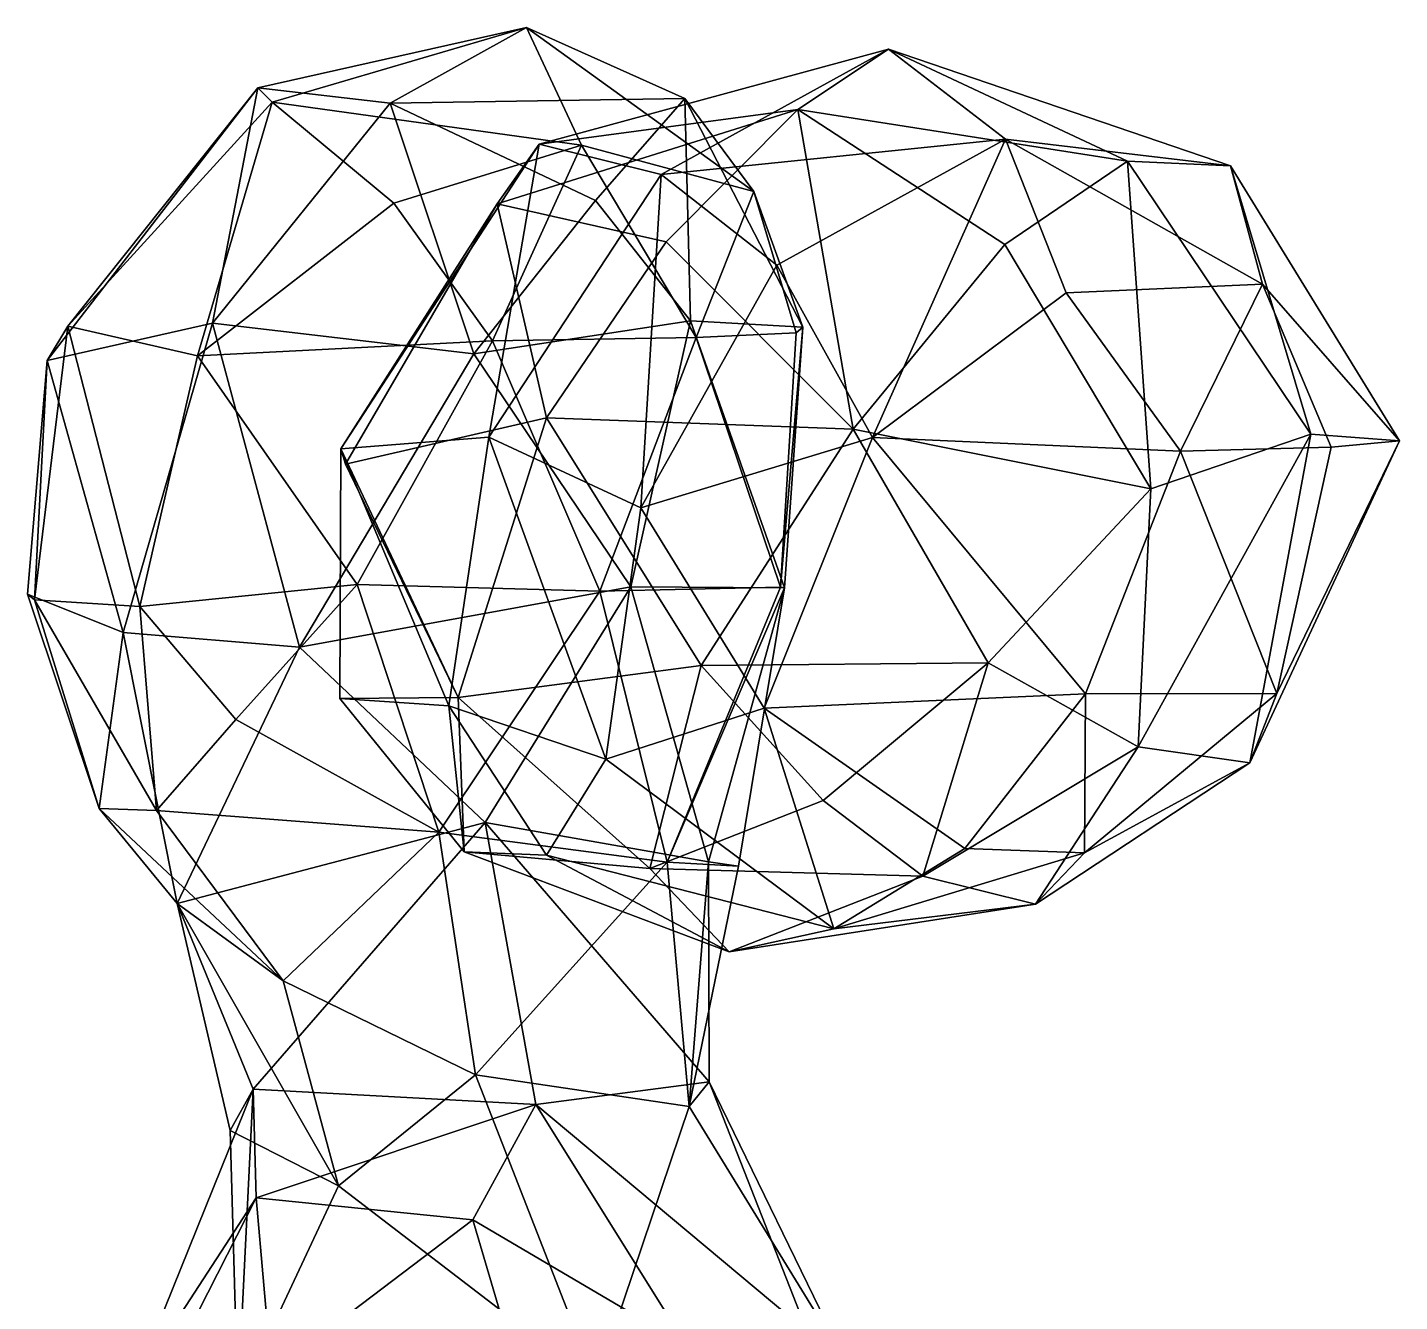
# Model space of a CAD drawing. Extents: x 373697 to 374058, y 6959904 to 6960301.
# Drawn here: x 373941.04 to 373963.75, y 6959985.61 to 6960006.69 of the extents above; entities that cross this region are included whole.
import ezdxf

# ---------------------------------------------------------------- set-up
doc = ezdxf.new("R2010")
doc.units = 0
doc.layers.add('Bht_Fk', color=7, linetype='CONTINUOUS')

msp = doc.modelspace()

# ---------------------------------------------------------------- linework, layer by layer
at = {"layer": 'Bht_Fk'}
for points in [[(373949.302, 6960006.686, 205.057), (373947.049, 6960005.432, 206), (373944.857, 6960005.688, 203.892)], [(373945.093, 6960005.449, 202.451), (373949.302, 6960006.686, 205.057), (373944.857, 6960005.688, 203.892)], [(373949.302, 6960006.686, 205.057), (373945.093, 6960005.449, 202.451), (373950.214, 6960004.738, 203.954)], [(373947.049, 6960005.432, 206), (373949.302, 6960006.686, 205.057), (373951.921, 6960005.508, 207.271)], [(373953.065, 6960003.973, 206.198), (373951.921, 6960005.508, 207.271), (373949.302, 6960006.686, 205.057)], [(373950.214, 6960004.738, 203.954), (373953.065, 6960003.973, 206.198), (373949.302, 6960006.686, 205.057)], [(373949.511, 6960004.754, 181.594), (373955.293, 6960006.328, 183.21), (373953.794, 6960005.331, 184.628)], [(373951.528, 6960004.254, 180.538), (373955.293, 6960006.328, 183.21), (373949.511, 6960004.754, 181.594)], [(373951.528, 6960004.254, 180.538), (373957.225, 6960004.835, 181.882), (373955.293, 6960006.328, 183.21)], [(373955.293, 6960006.328, 183.21), (373959.248, 6960004.472, 185.966), (373953.794, 6960005.331, 184.628)], [(373960.948, 6960004.398, 184.767), (373959.248, 6960004.472, 185.966), (373955.293, 6960006.328, 183.21)], [(373957.225, 6960004.835, 181.882), (373960.948, 6960004.398, 184.767), (373955.293, 6960006.328, 183.21)], [(373944.106, 6960001.796, 205.277), (373941.373, 6960001.174, 202.774), (373944.857, 6960005.688, 203.892)], [(373941.711, 6960001.743, 201.28), (373944.857, 6960005.688, 203.892), (373941.373, 6960001.174, 202.774)], [(373941.711, 6960001.743, 201.28), (373945.093, 6960005.449, 202.451), (373944.857, 6960005.688, 203.892)], [(373947.049, 6960005.432, 206), (373944.106, 6960001.796, 205.277), (373944.857, 6960005.688, 203.892)], [(373941.711, 6960001.743, 201.28), (373943.86, 6960001.254, 200.582), (373945.093, 6960005.449, 202.451)], [(373943.86, 6960001.254, 200.582), (373947.105, 6960003.779, 201.944), (373945.093, 6960005.449, 202.451)], [(373944.106, 6960001.796, 205.277), (373947.049, 6960005.432, 206), (373948.428, 6960001.286, 207.668)], [(373947.105, 6960003.779, 201.944), (373950.214, 6960004.738, 203.954), (373945.093, 6960005.449, 202.451)], [(373951.921, 6960005.508, 207.271), (373950.443, 6960003.822, 207.884), (373947.049, 6960005.432, 206)], [(373950.443, 6960003.822, 207.884), (373948.428, 6960001.286, 207.668), (373947.049, 6960005.432, 206)], [(373952.015, 6960001.833, 208.416), (373950.443, 6960003.822, 207.884), (373951.921, 6960005.508, 207.271)], [(373953.874, 6960001.725, 207.736), (373951.921, 6960005.508, 207.271), (373953.065, 6960003.973, 206.198)], [(373953.874, 6960001.725, 207.736), (373952.015, 6960001.833, 208.416), (373951.921, 6960005.508, 207.271)], [(373948.818, 6960003.769, 182.781), (373953.794, 6960005.331, 184.628), (373951.615, 6960003.141, 184.875)], [(373949.511, 6960004.754, 181.594), (373953.794, 6960005.331, 184.628), (373948.818, 6960003.769, 182.781)], [(373951.615, 6960003.141, 184.875), (373953.794, 6960005.331, 184.628), (373954.709, 6960000.042, 186.297)], [(373953.794, 6960005.331, 184.628), (373957.219, 6960003.093, 186.487), (373954.709, 6960000.042, 186.297)], [(373959.248, 6960004.472, 185.966), (373957.219, 6960003.093, 186.487), (373953.794, 6960005.331, 184.628)], [(373949.511, 6960004.754, 181.594), (373948.818, 6960003.769, 182.781), (373946.232, 6959999.716, 180.211)], [(373946.232, 6959999.716, 180.211), (373948.677, 6959999.909, 179.492), (373949.511, 6960004.754, 181.594)], [(373950.214, 6960004.738, 203.954), (373947.105, 6960003.779, 201.944), (373948.74, 6960001.499, 202.142)], [(373949.511, 6960004.754, 181.594), (373948.677, 6959999.909, 179.492), (373951.528, 6960004.254, 180.538)], [(373952.107, 6960001.555, 204.496), (373950.214, 6960004.738, 203.954), (373948.74, 6960001.499, 202.142)], [(373952.107, 6960001.555, 204.496), (373953.065, 6960003.973, 206.198), (373950.214, 6960004.738, 203.954)], [(373957.225, 6960004.835, 181.882), (373951.528, 6960004.254, 180.538), (373953.446, 6960002.752, 179.762)], [(373955.027, 6959999.902, 179.14), (373957.225, 6960004.835, 181.882), (373953.446, 6960002.752, 179.762)], [(373957.225, 6960004.835, 181.882), (373955.027, 6959999.902, 179.14), (373958.231, 6960002.295, 180.871)], [(373961.482, 6960002.436, 183.182), (373960.948, 6960004.398, 184.767), (373957.225, 6960004.835, 181.882)], [(373958.231, 6960002.295, 180.871), (373961.482, 6960002.436, 183.182), (373957.225, 6960004.835, 181.882)], [(373957.219, 6960003.093, 186.487), (373959.248, 6960004.472, 185.966), (373959.63, 6959999.05, 187.01)], [(373959.248, 6960004.472, 185.966), (373962.278, 6959999.955, 186.847), (373959.63, 6959999.05, 187.01)], [(373962.278, 6959999.955, 186.847), (373959.248, 6960004.472, 185.966), (373960.948, 6960004.398, 184.767)], [(373948.677, 6959999.909, 179.492), (373951.196, 6959998.736, 179.114), (373951.528, 6960004.254, 180.538)], [(373951.196, 6959998.736, 179.114), (373953.446, 6960002.752, 179.762), (373951.528, 6960004.254, 180.538)], [(373960.948, 6960004.398, 184.767), (373963.747, 6959999.848, 185.457), (373962.278, 6959999.955, 186.847)], [(373963.747, 6959999.848, 185.457), (373960.948, 6960004.398, 184.767), (373961.482, 6960002.436, 183.182)], [(373947.105, 6960003.779, 201.944), (373943.86, 6960001.254, 200.582), (373948.74, 6960001.499, 202.142)], [(373946.308, 6959999.458, 181.947), (373946.232, 6959999.716, 180.211), (373948.818, 6960003.769, 182.781)], [(373946.308, 6959999.458, 181.947), (373948.818, 6960003.769, 182.781), (373949.631, 6960000.226, 184.402)], [(373948.428, 6960001.286, 207.668), (373950.443, 6960003.822, 207.884), (373952.015, 6960001.833, 208.416)], [(373949.631, 6960000.226, 184.402), (373948.818, 6960003.769, 182.781), (373951.615, 6960003.141, 184.875)], [(373953.762, 6960001.631, 206.335), (373953.065, 6960003.973, 206.198), (373952.107, 6960001.555, 204.496)], [(373953.762, 6960001.631, 206.335), (373953.874, 6960001.725, 207.736), (373953.065, 6960003.973, 206.198)], [(373949.631, 6960000.226, 184.402), (373951.615, 6960003.141, 184.875), (373954.709, 6960000.042, 186.297)], [(373957.219, 6960003.093, 186.487), (373959.63, 6959999.05, 187.01), (373954.709, 6960000.042, 186.297)], [(373955.027, 6959999.902, 179.14), (373953.446, 6960002.752, 179.762), (373951.196, 6959998.736, 179.114)], [(373960.121, 6959999.673, 181.347), (373961.482, 6960002.436, 183.182), (373958.231, 6960002.295, 180.871)], [(373962.616, 6959999.739, 183.436), (373961.482, 6960002.436, 183.182), (373960.121, 6959999.673, 181.347)], [(373962.616, 6959999.739, 183.436), (373963.747, 6959999.848, 185.457), (373961.482, 6960002.436, 183.182)], [(373958.231, 6960002.295, 180.871), (373955.027, 6959999.902, 179.14), (373960.121, 6959999.673, 181.347)], [(373941.711, 6960001.743, 201.28), (373941.373, 6960001.174, 202.774), (373941.162, 6959997.214, 201.262)], [(373941.162, 6959997.214, 201.262), (373942.905, 6959997.107, 200.534), (373941.711, 6960001.743, 201.28)], [(373942.63, 6959996.678, 204.547), (373941.373, 6960001.174, 202.774), (373944.106, 6960001.796, 205.277)], [(373942.905, 6959997.107, 200.534), (373943.86, 6960001.254, 200.582), (373941.711, 6960001.743, 201.28)], [(373945.544, 6959996.432, 206.595), (373942.63, 6959996.678, 204.547), (373944.106, 6960001.796, 205.277)], [(373948.428, 6960001.286, 207.668), (373945.544, 6959996.432, 206.595), (373944.106, 6960001.796, 205.277)], [(373948.428, 6960001.286, 207.668), (373952.015, 6960001.833, 208.416), (373951.029, 6959997.431, 208.542)], [(373953.57, 6959997.415, 208.111), (373951.029, 6959997.431, 208.542), (373952.015, 6960001.833, 208.416)], [(373953.57, 6959997.415, 208.111), (373952.015, 6960001.833, 208.416), (373953.874, 6960001.725, 207.736)], [(373953.507, 6959997.426, 206.119), (373953.57, 6959997.415, 208.111), (373953.874, 6960001.725, 207.736)], [(373953.507, 6959997.426, 206.119), (373953.874, 6960001.725, 207.736), (373953.762, 6960001.631, 206.335)], [(373943.86, 6960001.254, 200.582), (373946.5, 6959997.468, 201.146), (373948.74, 6960001.499, 202.142)], [(373950.517, 6959997.357, 203.34), (373948.74, 6960001.499, 202.142), (373946.5, 6959997.468, 201.146)], [(373952.107, 6960001.555, 204.496), (373948.74, 6960001.499, 202.142), (373950.517, 6959997.357, 203.34)], [(373953.507, 6959997.426, 206.119), (373952.107, 6960001.555, 204.496), (373950.517, 6959997.357, 203.34)], [(373953.507, 6959997.426, 206.119), (373953.762, 6960001.631, 206.335), (373952.107, 6960001.555, 204.496)], [(373945.544, 6959996.432, 206.595), (373948.428, 6960001.286, 207.668), (373951.029, 6959997.431, 208.542)], [(373942.63, 6959996.678, 204.547), (373941.045, 6959997.31, 202.577), (373941.373, 6960001.174, 202.774)], [(373941.045, 6959997.31, 202.577), (373941.162, 6959997.214, 201.262), (373941.373, 6960001.174, 202.774)], [(373942.905, 6959997.107, 200.534), (373946.5, 6959997.468, 201.146), (373943.86, 6960001.254, 200.582)], [(373946.308, 6959999.458, 181.947), (373949.631, 6960000.226, 184.402), (373948.172, 6959995.598, 182.65)], [(373948.172, 6959995.598, 182.65), (373949.631, 6960000.226, 184.402), (373952.194, 6959996.131, 185.051)], [(373952.194, 6959996.131, 185.051), (373949.631, 6960000.226, 184.402), (373954.709, 6960000.042, 186.297)], [(373948.017, 6959995.464, 179.462), (373948.677, 6959999.909, 179.492), (373946.232, 6959999.716, 180.211)], [(373948.017, 6959995.464, 179.462), (373950.612, 6959994.582, 179.27), (373948.677, 6959999.909, 179.492)], [(373950.612, 6959994.582, 179.27), (373951.196, 6959998.736, 179.114), (373948.677, 6959999.909, 179.492)], [(373953.234, 6959995.425, 179.035), (373955.027, 6959999.902, 179.14), (373951.196, 6959998.736, 179.114)], [(373956.94, 6959996.173, 186.337), (373952.194, 6959996.131, 185.051), (373954.709, 6960000.042, 186.297)], [(373958.55, 6959995.658, 180.644), (373955.027, 6959999.902, 179.14), (373953.234, 6959995.425, 179.035)], [(373959.63, 6959999.05, 187.01), (373956.94, 6959996.173, 186.337), (373954.709, 6960000.042, 186.297)], [(373960.121, 6959999.673, 181.347), (373955.027, 6959999.902, 179.14), (373958.55, 6959995.658, 180.644)], [(373959.423, 6959994.783, 185.844), (373959.63, 6959999.05, 187.01), (373962.278, 6959999.955, 186.847)], [(373962.278, 6959999.955, 186.847), (373961.27, 6959994.519, 184.657), (373959.423, 6959994.783, 185.844)], [(373963.747, 6959999.848, 185.457), (373961.27, 6959994.519, 184.657), (373962.278, 6959999.955, 186.847)], [(373946.216, 6959995.582, 180.319), (373946.232, 6959999.716, 180.211), (373948.172, 6959995.598, 182.65)], [(373946.216, 6959995.582, 180.319), (373948.017, 6959995.464, 179.462), (373946.232, 6959999.716, 180.211)], [(373946.232, 6959999.716, 180.211), (373946.308, 6959999.458, 181.947), (373948.172, 6959995.598, 182.65)], [(373961.719, 6959995.666, 183.321), (373962.616, 6959999.739, 183.436), (373960.121, 6959999.673, 181.347)], [(373961.27, 6959994.519, 184.657), (373963.747, 6959999.848, 185.457), (373961.719, 6959995.666, 183.321)], [(373961.719, 6959995.666, 183.321), (373963.747, 6959999.848, 185.457), (373962.616, 6959999.739, 183.436)], [(373961.719, 6959995.666, 183.321), (373960.121, 6959999.673, 181.347), (373958.55, 6959995.658, 180.644)], [(373959.63, 6959999.05, 187.01), (373959.423, 6959994.783, 185.844), (373956.94, 6959996.173, 186.337)], [(373950.612, 6959994.582, 179.27), (373953.234, 6959995.425, 179.035), (373951.196, 6959998.736, 179.114)], [(373942.905, 6959997.107, 200.534), (373944.495, 6959995.237, 201.114), (373946.5, 6959997.468, 201.146)], [(373946.5, 6959997.468, 201.146), (373944.495, 6959995.237, 201.114), (373947.854, 6959993.374, 202.877)], [(373948.62, 6959993.53, 208.128), (373945.544, 6959996.432, 206.595), (373951.029, 6959997.431, 208.542)], [(373947.854, 6959993.374, 202.877), (373950.517, 6959997.357, 203.34), (373946.5, 6959997.468, 201.146)], [(373948.62, 6959993.53, 208.128), (373951.029, 6959997.431, 208.542), (373952.315, 6959992.883, 208.351)], [(373951.631, 6959992.878, 205.486), (373953.507, 6959997.426, 206.119), (373950.517, 6959997.357, 203.34)], [(373952.315, 6959992.883, 208.351), (373951.029, 6959997.431, 208.542), (373953.57, 6959997.415, 208.111)], [(373953.507, 6959997.426, 206.119), (373951.631, 6959992.878, 205.486), (373953.57, 6959997.415, 208.111)], [(373951.631, 6959992.878, 205.486), (373952.809, 6959992.809, 207.52), (373953.57, 6959997.415, 208.111)], [(373952.809, 6959992.809, 207.52), (373952.315, 6959992.883, 208.351), (373953.57, 6959997.415, 208.111)], [(373941.045, 6959997.31, 202.577), (373942.63, 6959996.678, 204.547), (373942.231, 6959993.766, 202.823)], [(373942.231, 6959993.766, 202.823), (373941.162, 6959997.214, 201.262), (373941.045, 6959997.31, 202.577)], [(373943.182, 6959993.728, 201.812), (373941.162, 6959997.214, 201.262), (373942.231, 6959993.766, 202.823)], [(373943.182, 6959993.728, 201.812), (373942.905, 6959997.107, 200.534), (373941.162, 6959997.214, 201.262)], [(373947.854, 6959993.374, 202.877), (373951.631, 6959992.878, 205.486), (373950.517, 6959997.357, 203.34)], [(373944.495, 6959995.237, 201.114), (373942.905, 6959997.107, 200.534), (373943.182, 6959993.728, 201.812)], [(373942.63, 6959996.678, 204.547), (373943.521, 6959992.193, 204.651), (373942.231, 6959993.766, 202.823)], [(373945.544, 6959996.432, 206.595), (373943.521, 6959992.193, 204.651), (373942.63, 6959996.678, 204.547)], [(373948.62, 6959993.53, 208.128), (373943.521, 6959992.193, 204.651), (373945.544, 6959996.432, 206.595)], [(373948.172, 6959995.598, 182.65), (373952.194, 6959996.131, 185.051), (373951.34, 6959992.77, 183.122)], [(373954.21, 6959993.898, 184.92), (373951.34, 6959992.77, 183.122), (373952.194, 6959996.131, 185.051)], [(373956.94, 6959996.173, 186.337), (373954.21, 6959993.898, 184.92), (373952.194, 6959996.131, 185.051)], [(373954.21, 6959993.898, 184.92), (373956.94, 6959996.173, 186.337), (373955.857, 6959992.646, 184.44)], [(373959.423, 6959994.783, 185.844), (373955.857, 6959992.646, 184.44), (373956.94, 6959996.173, 186.337)], [(373948.271, 6959993.046, 180.841), (373946.216, 6959995.582, 180.319), (373948.172, 6959995.598, 182.65)], [(373951.34, 6959992.77, 183.122), (373948.271, 6959993.046, 180.841), (373948.172, 6959995.598, 182.65)], [(373956.553, 6959993.101, 180.699), (373958.55, 6959995.658, 180.644), (373953.234, 6959995.425, 179.035)], [(373958.55, 6959995.658, 180.644), (373956.553, 6959993.101, 180.699), (373958.534, 6959993.03, 182.088)], [(373961.27, 6959994.519, 184.657), (373961.719, 6959995.666, 183.321), (373958.534, 6959993.03, 182.088)], [(373961.719, 6959995.666, 183.321), (373958.55, 6959995.658, 180.644), (373958.534, 6959993.03, 182.088)], [(373948.271, 6959993.046, 180.841), (373948.017, 6959995.464, 179.462), (373946.216, 6959995.582, 180.319)], [(373949.631, 6959992.993, 179.884), (373948.017, 6959995.464, 179.462), (373948.271, 6959993.046, 180.841)], [(373949.631, 6959992.993, 179.884), (373950.612, 6959994.582, 179.27), (373948.017, 6959995.464, 179.462)], [(373953.234, 6959995.425, 179.035), (373950.612, 6959994.582, 179.27), (373954.388, 6959991.775, 180.958)], [(373954.388, 6959991.775, 180.958), (373956.553, 6959993.101, 180.699), (373953.234, 6959995.425, 179.035)], [(373947.854, 6959993.374, 202.877), (373944.495, 6959995.237, 201.114), (373943.182, 6959993.728, 201.812)], [(373959.423, 6959994.783, 185.844), (373957.723, 6959992.179, 183.278), (373955.857, 6959992.646, 184.44)], [(373959.423, 6959994.783, 185.844), (373961.27, 6959994.519, 184.657), (373957.723, 6959992.179, 183.278)], [(373954.388, 6959991.775, 180.958), (373950.612, 6959994.582, 179.27), (373949.631, 6959992.993, 179.884)], [(373961.27, 6959994.519, 184.657), (373958.534, 6959993.03, 182.088), (373957.723, 6959992.179, 183.278)], [(373951.34, 6959992.77, 183.122), (373954.21, 6959993.898, 184.92), (373955.857, 6959992.646, 184.44)], [(373945.274, 6959990.913, 203.331), (373942.231, 6959993.766, 202.823), (373943.521, 6959992.193, 204.651)], [(373945.274, 6959990.913, 203.331), (373943.182, 6959993.728, 201.812), (373942.231, 6959993.766, 202.823)], [(373945.274, 6959990.913, 203.331), (373947.854, 6959993.374, 202.877), (373943.182, 6959993.728, 201.812)], [(373948.62, 6959993.53, 208.128), (373944.781, 6959989.12, 206.934), (373943.521, 6959992.193, 204.651)], [(373948.62, 6959993.53, 208.128), (373949.455, 6959988.864, 209.955), (373944.781, 6959989.12, 206.934)], [(373947.854, 6959993.374, 202.877), (373945.274, 6959990.913, 203.331), (373948.459, 6959989.356, 204.909)], [(373951.631, 6959992.878, 205.486), (373947.854, 6959993.374, 202.877), (373948.459, 6959989.356, 204.909)], [(373949.455, 6959988.864, 209.955), (373948.62, 6959993.53, 208.128), (373952.324, 6959989.24, 209.259)], [(373948.62, 6959993.53, 208.128), (373952.315, 6959992.883, 208.351), (373952.324, 6959989.24, 209.259)], [(373958.534, 6959993.03, 182.088), (373956.553, 6959993.101, 180.699), (373954.388, 6959991.775, 180.958)], [(373952.655, 6959991.394, 182.056), (373948.271, 6959993.046, 180.841), (373951.34, 6959992.77, 183.122)], [(373952.655, 6959991.394, 182.056), (373949.631, 6959992.993, 179.884), (373948.271, 6959993.046, 180.841)], [(373951.631, 6959992.878, 205.486), (373948.459, 6959989.356, 204.909), (373951.991, 6959988.832, 207.356)], [(373954.388, 6959991.775, 180.958), (373949.631, 6959992.993, 179.884), (373952.655, 6959991.394, 182.056)], [(373952.809, 6959992.809, 207.52), (373951.631, 6959992.878, 205.486), (373951.991, 6959988.832, 207.356)], [(373952.315, 6959992.883, 208.351), (373951.991, 6959988.832, 207.356), (373952.324, 6959989.24, 209.259)], [(373952.315, 6959992.883, 208.351), (373952.809, 6959992.809, 207.52), (373951.991, 6959988.832, 207.356)], [(373954.388, 6959991.775, 180.958), (373957.723, 6959992.179, 183.278), (373958.534, 6959993.03, 182.088)], [(373955.857, 6959992.646, 184.44), (373952.655, 6959991.394, 182.056), (373951.34, 6959992.77, 183.122)], [(373955.857, 6959992.646, 184.44), (373957.723, 6959992.179, 183.278), (373952.655, 6959991.394, 182.056)], [(373943.521, 6959992.193, 204.651), (373946.192, 6959987.522, 204.773), (373945.274, 6959990.913, 203.331)], [(373944.781, 6959989.12, 206.934), (373944.4, 6959988.436, 204.995), (373943.521, 6959992.193, 204.651)], [(373944.4, 6959988.436, 204.995), (373946.192, 6959987.522, 204.773), (373943.521, 6959992.193, 204.651)], [(373957.723, 6959992.179, 183.278), (373954.388, 6959991.775, 180.958), (373952.655, 6959991.394, 182.056)], [(373946.192, 6959987.522, 204.773), (373948.459, 6959989.356, 204.909), (373945.274, 6959990.913, 203.331)], [(373948.459, 6959989.356, 204.909), (373946.192, 6959987.522, 204.773), (373950.449, 6959984.255, 206.388)], [(373951.991, 6959988.832, 207.356), (373948.459, 6959989.356, 204.909), (373950.449, 6959984.255, 206.388)], [(373953.948, 6959985.112, 211.411), (373949.455, 6959988.864, 209.955), (373952.324, 6959989.24, 209.259)], [(373952.324, 6959989.24, 209.259), (373951.991, 6959988.832, 207.356), (373954.56, 6959984.654, 209.449)], [(373953.948, 6959985.112, 211.411), (373952.324, 6959989.24, 209.259), (373954.56, 6959984.654, 209.449)], [(373942.791, 6959984.184, 206.137), (373944.781, 6959989.12, 206.934), (373944.832, 6959987.321, 208.474)], [(373944.781, 6959989.12, 206.934), (373942.791, 6959984.184, 206.137), (373944.524, 6959983.961, 204.897)], [(373944.781, 6959989.12, 206.934), (373944.524, 6959983.961, 204.897), (373944.4, 6959988.436, 204.995)], [(373944.781, 6959989.12, 206.934), (373949.455, 6959988.864, 209.955), (373944.832, 6959987.321, 208.474)], [(373948.414, 6959986.956, 210.916), (373944.832, 6959987.321, 208.474), (373949.455, 6959988.864, 209.955)], [(373949.455, 6959988.864, 209.955), (373951.948, 6959984.876, 212.378), (373948.414, 6959986.956, 210.916)], [(373949.455, 6959988.864, 209.955), (373953.948, 6959985.112, 211.411), (373951.948, 6959984.876, 212.378)], [(373951.991, 6959988.832, 207.356), (373950.449, 6959984.255, 206.388), (373954.56, 6959984.654, 209.449)], [(373944.524, 6959983.961, 204.897), (373946.192, 6959987.522, 204.773), (373944.4, 6959988.436, 204.995)], [(373946.192, 6959987.522, 204.773), (373944.524, 6959983.961, 204.897), (373950.449, 6959984.255, 206.388)], [(373942.743, 6959983.226, 207.767), (373944.832, 6959987.321, 208.474), (373945.083, 6959984.429, 210.182)], [(373942.791, 6959984.184, 206.137), (373944.832, 6959987.321, 208.474), (373942.743, 6959983.226, 207.767)], [(373944.832, 6959987.321, 208.474), (373948.414, 6959986.956, 210.916), (373945.083, 6959984.429, 210.182)], [(373948.414, 6959986.956, 210.916), (373949.297, 6959983.963, 212.601), (373945.083, 6959984.429, 210.182)], [(373948.414, 6959986.956, 210.916), (373951.948, 6959984.876, 212.378), (373949.297, 6959983.963, 212.601)]]:
    msp.add_3dface(points, dxfattribs=at)

doc.saveas('drawing.dxf')
